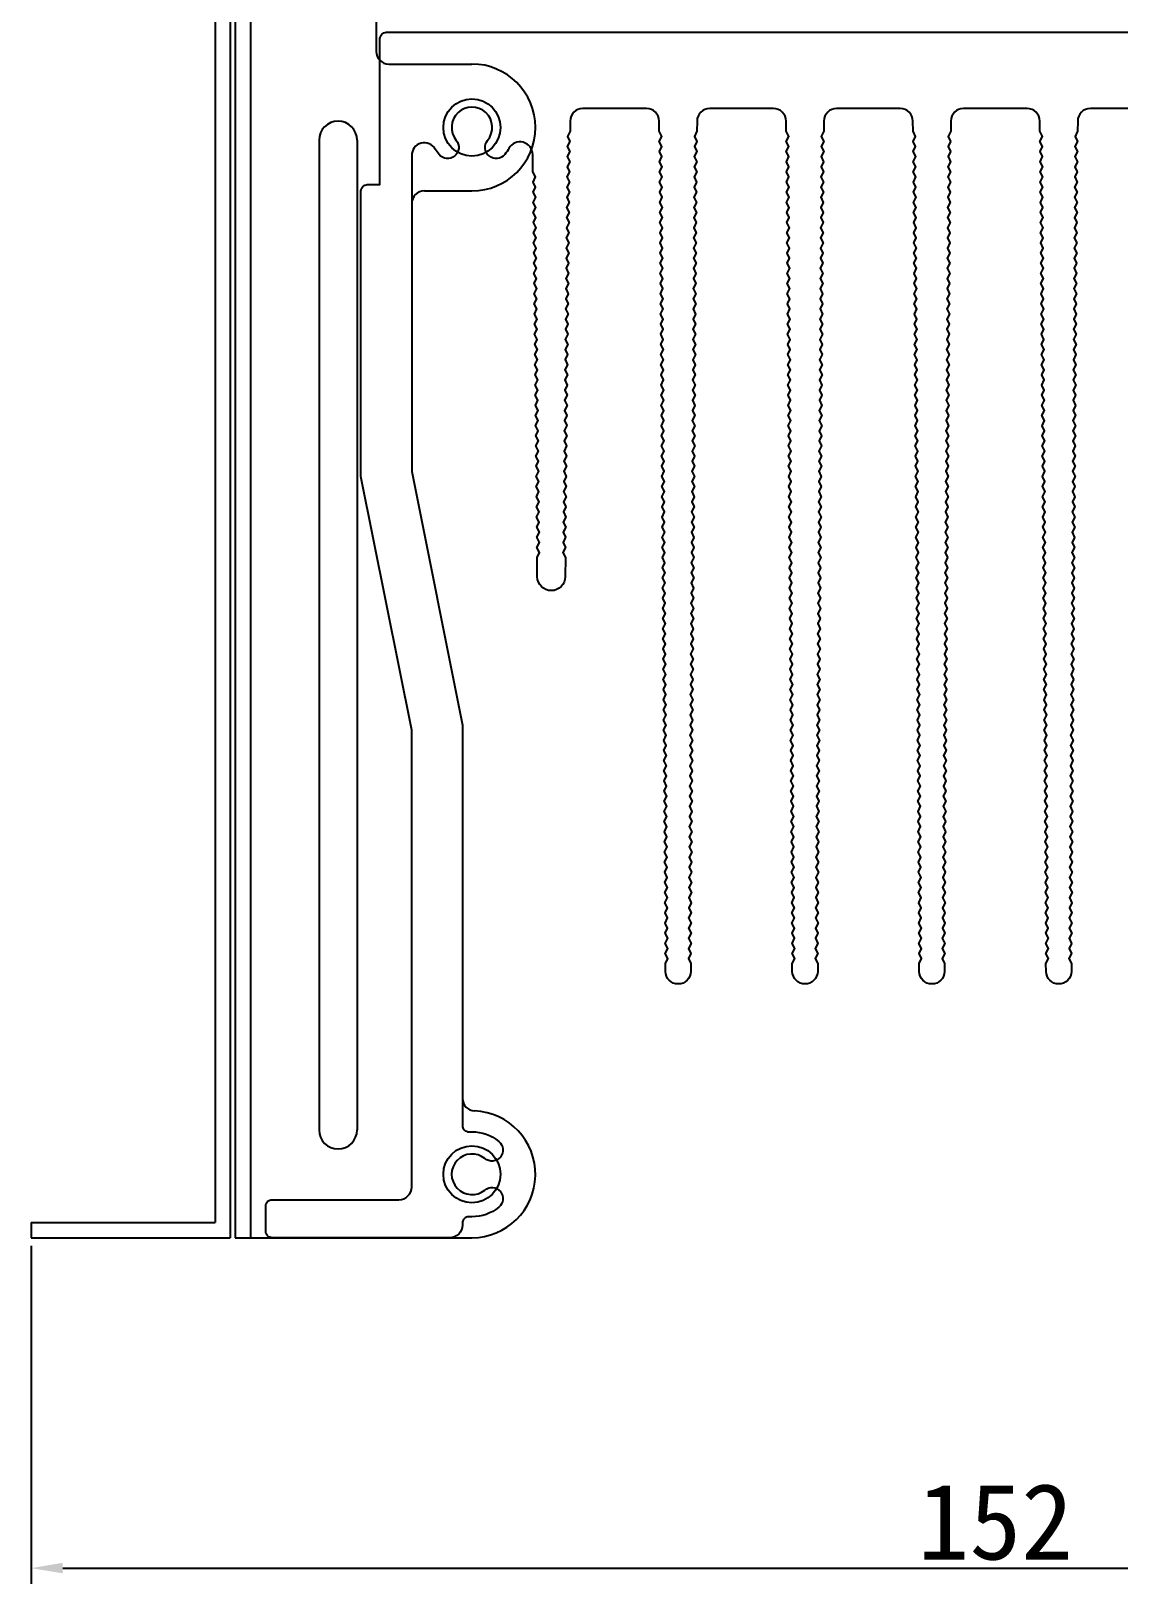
# Model space of a CAD drawing. Header units: millimetres. Extents: x 553 to 2032, y 676 to 1713.
# Drawn here: x 715.6 to 801.3, y 969.1 to 1091.5 of the extents above; entities that cross this region are included whole.
import ezdxf

# ---------------------------------------------------------------- set-up
doc = ezdxf.new("R2010")
doc.units = ezdxf.units.MM
doc.layers.add('Case', color=7, linetype='Continuous')
doc.layers.add('방열판', color=7, linetype='Continuous')
doc.dimstyles.new('ISO-25', dxfattribs={"dimtxt": 6, "dimasz": 2.5, "dimexe": 1.25, "dimexo": 0.625, "dimtad": 1, "dimdsep": 46, "dimtxsty": 'Standard', "dimcen": 2.5, "dimclrd": 6, "dimclre": 6, "dimclrt": 1, "dimadec": 0, "dimazin": 0, "dimtfac": 1, "dimtmove": 0, "dimatfit": 3, "dimfxl": 1, "dimarcsym": 0})

# ---------------------------------------------------------------- blocks, each defined once
blk = doc.blocks.new('*D12')
at = {"color": 6, "lineweight": -2, "transparency": 16777216}
for p, q in [((715.56, 995.8), (715.56, 969.14)), ((867.56, 995.8), (867.56, 969.14)), ((718.06, 970.39), (865.06, 970.39))]:
    blk.add_line(p, q, dxfattribs=at)
at = {"color": 6, "transparency": 16777216}
for points in [[(718.06, 970.81), (718.06, 969.98), (715.56, 970.39)], [(865.06, 970.81), (865.06, 969.98), (867.56, 970.39)]]:
    blk.add_solid(points, dxfattribs=at)
at = {"layer": 'Defpoints', "color": 0, "transparency": 16777216}
for p in [(715.56, 996.43), (867.56, 996.43), (867.56, 970.39)]:
    blk.add_point(p, dxfattribs=at)
at = {"color": 1, "transparency": 16777216, "insert": (791.56, 974.02), "char_height": 6, "attachment_point": 5}
blk.add_mtext('152', dxfattribs=at)

msp = doc.modelspace()

# ---------------------------------------------------------------- linework, layer by layer
at = {"layer": 'Case', "color": 0}
for p, q in [((730.057, 1208.427), (730.057, 997.627)), ((731.257, 1187.227), (731.257, 996.427)), ((731.657, 1186.827), (731.657, 996.427)), ((732.857, 1186.827), (732.857, 996.427)), ((742.757, 1135.427), (742.757, 1089.927)), ((743.757, 1088.927), (750.307, 1088.927)), ((739.757, 1084.427), (739.757, 1084.427)), ((738.257, 1082.927), (738.257, 1004.927)), ((741.257, 1082.927), (741.257, 1004.927)), ((746.557, 1078.927), (750.307, 1078.927)), ((745.557, 1077.927), (745.557, 1056.823)), ((745.557, 1056.823), (749.557, 1036.823)), ((749.557, 1036.823), (749.557, 1007.421)), ((739.757, 1003.427), (739.757, 1003.427)), ((715.557, 997.627), (730.057, 997.627)), ((715.557, 997.627), (715.557, 996.427)), ((715.557, 996.427), (731.257, 996.427)), ((731.657, 996.427), (750.307, 996.427))]:
    msp.add_line(p, q, dxfattribs=at)
for centre in [(750.307, 1083.927), (750.307, 1001.427)]:
    msp.add_circle(centre, 2.25, dxfattribs=at)
for centre, radius, start, end in [((743.757, 1089.927), 1, 180, 270), ((750.307, 1083.927), 5, 270, 90), ((739.757, 1082.927), 1.5, 90, 180), ((739.757, 1082.927), 1.5, 0, 90), ((746.557, 1077.927), 1, 90, 180), ((750.557, 1007.421), 1, 180, 267.61198), ((750.307, 1001.427), 5, 270, 87.61198), ((739.757, 1004.927), 1.5, 180, 270), ((739.757, 1004.927), 1.5, 270, 0)]:
    msp.add_arc(centre, radius, start, end, dxfattribs=at)
at = {"layer": '방열판', "color": 0}
msp.add_lwpolyline([(804.064, 1085.427), (799.049, 1085.427, 0.4120617), (798.049, 1084.434), (798.043, 1083.627), (797.84, 1083.228), (798.037, 1082.827), (797.835, 1082.428), (798.032, 1082.027), (797.829, 1081.628), (798.026, 1081.227), (797.823, 1080.828), (798.02, 1080.427), (797.817, 1080.028), (798.014, 1079.627), (797.811, 1079.228), (798.008, 1078.827), (797.805, 1078.428), (798.002, 1078.027), (797.799, 1077.628), (797.996, 1077.227), (797.793, 1076.828), (797.99, 1076.427), (797.787, 1076.028), (797.985, 1075.627), (797.782, 1075.228), (797.979, 1074.827), (797.776, 1074.428), (797.973, 1074.027), (797.77, 1073.628), (797.967, 1073.227), (797.764, 1072.828), (797.961, 1072.427), (797.758, 1072.028), (797.955, 1071.627), (797.752, 1071.228), (797.949, 1070.827), (797.746, 1070.428), (797.943, 1070.027), (797.74, 1069.628), (797.937, 1069.227), (797.735, 1068.828), (797.932, 1068.427), (797.729, 1068.028), (797.926, 1067.627), (797.723, 1067.228), (797.92, 1066.827), (797.717, 1066.428), (797.914, 1066.027), (797.711, 1065.628), (797.908, 1065.227), (797.705, 1064.828), (797.902, 1064.427), (797.699, 1064.029), (797.896, 1063.627), (797.693, 1063.229), (797.89, 1062.827), (797.687, 1062.429), (797.885, 1062.027), (797.682, 1061.629), (797.879, 1061.227), (797.676, 1060.829), (797.873, 1060.427), (797.67, 1060.029), (797.867, 1059.627), (797.664, 1059.229), (797.861, 1058.827), (797.658, 1058.429), (797.855, 1058.027), (797.652, 1057.629), (797.849, 1057.227), (797.646, 1056.829), (797.843, 1056.427), (797.64, 1056.029), (797.837, 1055.627), (797.635, 1055.229), (797.832, 1054.827), (797.629, 1054.429), (797.826, 1054.027), (797.623, 1053.629), (797.82, 1053.227), (797.617, 1052.829), (797.814, 1052.427), (797.611, 1052.029), (797.808, 1051.627), (797.605, 1051.229), (797.802, 1050.827), (797.599, 1050.429), (797.796, 1050.027), (797.593, 1049.629), (797.79, 1049.227), (797.588, 1048.829), (797.785, 1048.427), (797.582, 1048.029), (797.779, 1047.627), (797.576, 1047.229), (797.773, 1046.828), (797.57, 1046.429), (797.767, 1046.028), (797.564, 1045.629), (797.761, 1045.228), (797.558, 1044.829), (797.755, 1044.428), (797.552, 1044.029), (797.749, 1043.628), (797.546, 1043.229), (797.743, 1042.828), (797.54, 1042.429), (797.738, 1042.028), (797.535, 1041.629), (797.732, 1041.228), (797.529, 1040.829), (797.726, 1040.428), (797.523, 1040.029), (797.72, 1039.628), (797.517, 1039.229), (797.714, 1038.828), (797.511, 1038.429), (797.708, 1038.028), (797.505, 1037.629), (797.702, 1037.228), (797.499, 1036.829), (797.696, 1036.428), (797.493, 1036.029), (797.69, 1035.628), (797.488, 1035.229), (797.685, 1034.828), (797.482, 1034.429), (797.679, 1034.028), (797.476, 1033.629), (797.673, 1033.228), (797.47, 1032.829), (797.667, 1032.428), (797.464, 1032.029), (797.661, 1031.628), (797.458, 1031.229), (797.655, 1030.828), (797.452, 1030.429), (797.649, 1030.028), (797.446, 1029.629), (797.643, 1029.228), (797.44, 1028.829), (797.638, 1028.428), (797.435, 1028.029), (797.632, 1027.628), (797.429, 1027.23), (797.626, 1026.828), (797.423, 1026.43), (797.62, 1026.028), (797.417, 1025.63), (797.614, 1025.228), (797.411, 1024.83), (797.608, 1024.428), (797.405, 1024.03), (797.602, 1023.628), (797.399, 1023.23), (797.596, 1022.828), (797.393, 1022.43), (797.59, 1022.028), (797.388, 1021.63), (797.585, 1021.228), (797.382, 1020.83), (797.579, 1020.428), (797.376, 1020.03), (797.573, 1019.628), (797.37, 1019.23), (797.567, 1018.828), (797.364, 1018.43), (797.561, 1018.028), (797.557, 1017.419, -0.9926745), (795.557, 1017.419), (795.552, 1018.028), (795.749, 1018.43), (795.546, 1018.828), (795.743, 1019.23), (795.54, 1019.628), (795.737, 1020.03), (795.534, 1020.428), (795.732, 1020.83), (795.529, 1021.228), (795.726, 1021.63), (795.523, 1022.028), (795.72, 1022.43), (795.517, 1022.828), (795.714, 1023.23), (795.511, 1023.628), (795.708, 1024.03), (795.505, 1024.428), (795.702, 1024.83), (795.499, 1025.228), (795.696, 1025.63), (795.493, 1026.028), (795.69, 1026.43), (795.487, 1026.828), (795.684, 1027.23), (795.482, 1027.628), (795.679, 1028.029), (795.476, 1028.428), (795.673, 1028.829), (795.47, 1029.228), (795.667, 1029.629), (795.464, 1030.028), (795.661, 1030.429), (795.458, 1030.828), (795.655, 1031.229), (795.452, 1031.628), (795.649, 1032.029), (795.446, 1032.428), (795.643, 1032.829), (795.44, 1033.228), (795.637, 1033.629), (795.435, 1034.028), (795.632, 1034.429), (795.429, 1034.828), (795.626, 1035.229), (795.423, 1035.628), (795.62, 1036.029), (795.417, 1036.428), (795.614, 1036.829), (795.411, 1037.228), (795.608, 1037.629), (795.405, 1038.028), (795.602, 1038.429), (795.399, 1038.828), (795.596, 1039.229), (795.393, 1039.628), (795.59, 1040.029), (795.387, 1040.428), (795.585, 1040.829), (795.382, 1041.228), (795.579, 1041.629), (795.376, 1042.028), (795.573, 1042.429), (795.37, 1042.828), (795.567, 1043.229), (795.364, 1043.628), (795.561, 1044.029), (795.358, 1044.428), (795.555, 1044.829), (795.352, 1045.228), (795.549, 1045.629), (795.346, 1046.028), (795.543, 1046.429), (795.34, 1046.828), (795.537, 1047.229), (795.335, 1047.627), (795.532, 1048.029), (795.329, 1048.427), (795.526, 1048.829), (795.323, 1049.227), (795.52, 1049.629), (795.317, 1050.027), (795.514, 1050.429), (795.311, 1050.827), (795.508, 1051.229), (795.305, 1051.627), (795.502, 1052.029), (795.299, 1052.427), (795.496, 1052.829), (795.293, 1053.227), (795.49, 1053.629), (795.287, 1054.027), (795.485, 1054.429), (795.282, 1054.827), (795.479, 1055.229), (795.276, 1055.627), (795.473, 1056.029), (795.27, 1056.427), (795.467, 1056.829), (795.264, 1057.227), (795.461, 1057.629), (795.258, 1058.027), (795.455, 1058.429), (795.252, 1058.827), (795.449, 1059.229), (795.246, 1059.627), (795.443, 1060.029), (795.24, 1060.427), (795.437, 1060.829), (795.235, 1061.227), (795.432, 1061.629), (795.229, 1062.027), (795.426, 1062.429), (795.223, 1062.827), (795.42, 1063.229), (795.217, 1063.627), (795.414, 1064.029), (795.211, 1064.427), (795.408, 1064.828), (795.205, 1065.227), (795.402, 1065.628), (795.199, 1066.027), (795.396, 1066.428), (795.193, 1066.827), (795.39, 1067.228), (795.187, 1067.627), (795.385, 1068.028), (795.182, 1068.427), (795.379, 1068.828), (795.176, 1069.227), (795.373, 1069.628), (795.17, 1070.027), (795.367, 1070.428), (795.164, 1070.827), (795.361, 1071.228), (795.158, 1071.627), (795.355, 1072.028), (795.152, 1072.427), (795.349, 1072.828), (795.146, 1073.227), (795.343, 1073.628), (795.14, 1074.027), (795.337, 1074.428), (795.135, 1074.827), (795.332, 1075.228), (795.129, 1075.627), (795.326, 1076.028), (795.123, 1076.427), (795.32, 1076.828), (795.117, 1077.227), (795.314, 1077.628), (795.111, 1078.027), (795.308, 1078.428), (795.105, 1078.827), (795.302, 1079.228), (795.099, 1079.627), (795.296, 1080.028), (795.093, 1080.427), (795.29, 1080.828), (795.087, 1081.227), (795.285, 1081.628), (795.082, 1082.027), (795.279, 1082.428), (795.076, 1082.827), (795.273, 1083.228), (795.07, 1083.627), (795.064, 1084.434, 0.4120617), (794.064, 1085.427), (791.557, 1085.427), (789.049, 1085.427, 0.4120617), (788.049, 1084.434), (788.043, 1083.627), (787.84, 1083.228), (788.037, 1082.827), (787.835, 1082.428), (788.032, 1082.027), (787.829, 1081.628), (788.026, 1081.227), (787.823, 1080.828), (788.02, 1080.427), (787.817, 1080.028), (788.014, 1079.627), (787.811, 1079.228), (788.008, 1078.827), (787.805, 1078.428), (788.002, 1078.027), (787.799, 1077.628), (787.996, 1077.227), (787.793, 1076.828), (787.99, 1076.427), (787.787, 1076.028), (787.985, 1075.627), (787.782, 1075.228), (787.979, 1074.827), (787.776, 1074.428), (787.973, 1074.027), (787.77, 1073.628), (787.967, 1073.227), (787.764, 1072.828), (787.961, 1072.427), (787.758, 1072.028), (787.955, 1071.627), (787.752, 1071.228), (787.949, 1070.827), (787.746, 1070.428), (787.943, 1070.027), (787.74, 1069.628), (787.937, 1069.227), (787.735, 1068.828), (787.932, 1068.427), (787.729, 1068.028), (787.926, 1067.627), (787.723, 1067.228), (787.92, 1066.827), (787.717, 1066.428), (787.914, 1066.027), (787.711, 1065.628), (787.908, 1065.227), (787.705, 1064.828), (787.902, 1064.427), (787.699, 1064.029), (787.896, 1063.627), (787.693, 1063.229), (787.89, 1062.827), (787.687, 1062.429), (787.885, 1062.027), (787.682, 1061.629), (787.879, 1061.227), (787.676, 1060.829), (787.873, 1060.427), (787.67, 1060.029), (787.867, 1059.627), (787.664, 1059.229), (787.861, 1058.827), (787.658, 1058.429), (787.855, 1058.027), (787.652, 1057.629), (787.849, 1057.227), (787.646, 1056.829), (787.843, 1056.427), (787.64, 1056.029), (787.837, 1055.627), (787.635, 1055.229), (787.832, 1054.827), (787.629, 1054.429), (787.826, 1054.027), (787.623, 1053.629), (787.82, 1053.227), (787.617, 1052.829), (787.814, 1052.427), (787.611, 1052.029), (787.808, 1051.627), (787.605, 1051.229), (787.802, 1050.827), (787.599, 1050.429), (787.796, 1050.027), (787.593, 1049.629), (787.79, 1049.227), (787.588, 1048.829), (787.785, 1048.427), (787.582, 1048.029), (787.779, 1047.627), (787.576, 1047.229), (787.773, 1046.828), (787.57, 1046.429), (787.767, 1046.028), (787.564, 1045.629), (787.761, 1045.228), (787.558, 1044.829), (787.755, 1044.428), (787.552, 1044.029), (787.749, 1043.628), (787.546, 1043.229), (787.743, 1042.828), (787.54, 1042.429), (787.738, 1042.028), (787.535, 1041.629), (787.732, 1041.228), (787.529, 1040.829), (787.726, 1040.428), (787.523, 1040.029), (787.72, 1039.628), (787.517, 1039.229), (787.714, 1038.828), (787.511, 1038.429), (787.708, 1038.028), (787.505, 1037.629), (787.702, 1037.228), (787.499, 1036.829), (787.696, 1036.428), (787.493, 1036.029), (787.69, 1035.628), (787.488, 1035.229), (787.685, 1034.828), (787.482, 1034.429), (787.679, 1034.028), (787.476, 1033.629), (787.673, 1033.228), (787.47, 1032.829), (787.667, 1032.428), (787.464, 1032.029), (787.661, 1031.628), (787.458, 1031.229), (787.655, 1030.828), (787.452, 1030.429), (787.649, 1030.028), (787.446, 1029.629), (787.643, 1029.228), (787.44, 1028.829), (787.638, 1028.428), (787.435, 1028.029), (787.632, 1027.628), (787.429, 1027.23), (787.626, 1026.828), (787.423, 1026.43), (787.62, 1026.028), (787.417, 1025.63), (787.614, 1025.228), (787.411, 1024.83), (787.608, 1024.428), (787.405, 1024.03), (787.602, 1023.628), (787.399, 1023.23), (787.596, 1022.828), (787.393, 1022.43), (787.59, 1022.028), (787.388, 1021.63), (787.585, 1021.228), (787.382, 1020.83), (787.579, 1020.428), (787.376, 1020.03), (787.573, 1019.628), (787.37, 1019.23), (787.567, 1018.828), (787.364, 1018.43), (787.561, 1018.028), (787.557, 1017.419, -0.9926745), (785.557, 1017.419), (785.552, 1018.028), (785.749, 1018.43), (785.546, 1018.828), (785.743, 1019.23), (785.54, 1019.628), (785.737, 1020.03), (785.534, 1020.428), (785.732, 1020.83), (785.529, 1021.228), (785.726, 1021.63), (785.523, 1022.028), (785.72, 1022.43), (785.517, 1022.828), (785.714, 1023.23), (785.511, 1023.628), (785.708, 1024.03), (785.505, 1024.428), (785.702, 1024.83), (785.499, 1025.228), (785.696, 1025.63), (785.493, 1026.028), (785.69, 1026.43), (785.487, 1026.828), (785.684, 1027.23), (785.482, 1027.628), (785.679, 1028.029), (785.476, 1028.428), (785.673, 1028.829), (785.47, 1029.228), (785.667, 1029.629), (785.464, 1030.028), (785.661, 1030.429), (785.458, 1030.828), (785.655, 1031.229), (785.452, 1031.628), (785.649, 1032.029), (785.446, 1032.428), (785.643, 1032.829), (785.44, 1033.228), (785.637, 1033.629), (785.435, 1034.028), (785.632, 1034.429), (785.429, 1034.828), (785.626, 1035.229), (785.423, 1035.628), (785.62, 1036.029), (785.417, 1036.428), (785.614, 1036.829), (785.411, 1037.228), (785.608, 1037.629), (785.405, 1038.028), (785.602, 1038.429), (785.399, 1038.828), (785.596, 1039.229), (785.393, 1039.628), (785.59, 1040.029), (785.387, 1040.428), (785.585, 1040.829), (785.382, 1041.228), (785.579, 1041.629), (785.376, 1042.028), (785.573, 1042.429), (785.37, 1042.828), (785.567, 1043.229), (785.364, 1043.628), (785.561, 1044.029), (785.358, 1044.428), (785.555, 1044.829), (785.352, 1045.228), (785.549, 1045.629), (785.346, 1046.028), (785.543, 1046.429), (785.34, 1046.828), (785.537, 1047.229), (785.335, 1047.627), (785.532, 1048.029), (785.329, 1048.427), (785.526, 1048.829), (785.323, 1049.227), (785.52, 1049.629), (785.317, 1050.027), (785.514, 1050.429), (785.311, 1050.827), (785.508, 1051.229), (785.305, 1051.627), (785.502, 1052.029), (785.299, 1052.427), (785.496, 1052.829), (785.293, 1053.227), (785.49, 1053.629), (785.287, 1054.027), (785.485, 1054.429), (785.282, 1054.827), (785.479, 1055.229), (785.276, 1055.627), (785.473, 1056.029), (785.27, 1056.427), (785.467, 1056.829), (785.264, 1057.227), (785.461, 1057.629), (785.258, 1058.027), (785.455, 1058.429), (785.252, 1058.827), (785.449, 1059.229), (785.246, 1059.627), (785.443, 1060.029), (785.24, 1060.427), (785.437, 1060.829), (785.235, 1061.227), (785.432, 1061.629), (785.229, 1062.027), (785.426, 1062.429), (785.223, 1062.827), (785.42, 1063.229), (785.217, 1063.627), (785.414, 1064.029), (785.211, 1064.427), (785.408, 1064.828), (785.205, 1065.227), (785.402, 1065.628), (785.199, 1066.027), (785.396, 1066.428), (785.193, 1066.827), (785.39, 1067.228), (785.187, 1067.627), (785.385, 1068.028), (785.182, 1068.427), (785.379, 1068.828), (785.176, 1069.227), (785.373, 1069.628), (785.17, 1070.027), (785.367, 1070.428), (785.164, 1070.827), (785.361, 1071.228), (785.158, 1071.627), (785.355, 1072.028), (785.152, 1072.427), (785.349, 1072.828), (785.146, 1073.227), (785.343, 1073.628), (785.14, 1074.027), (785.337, 1074.428), (785.135, 1074.827), (785.332, 1075.228), (785.129, 1075.627), (785.326, 1076.028), (785.123, 1076.427), (785.32, 1076.828), (785.117, 1077.227), (785.314, 1077.628), (785.111, 1078.027), (785.308, 1078.428), (785.105, 1078.827), (785.302, 1079.228), (785.099, 1079.627), (785.296, 1080.028), (785.093, 1080.427), (785.29, 1080.828), (785.087, 1081.227), (785.285, 1081.628), (785.082, 1082.027), (785.279, 1082.428), (785.076, 1082.827), (785.273, 1083.228), (785.07, 1083.627), (785.064, 1084.434, 0.4120617), (784.064, 1085.427), (779.049, 1085.427, 0.4120617), (778.049, 1084.434), (778.043, 1083.627), (777.84, 1083.228), (778.037, 1082.827), (777.835, 1082.428), (778.032, 1082.027), (777.829, 1081.628), (778.026, 1081.227), (777.823, 1080.828), (778.02, 1080.427), (777.817, 1080.028), (778.014, 1079.627), (777.811, 1079.228), (778.008, 1078.827), (777.805, 1078.428), (778.002, 1078.027), (777.799, 1077.628), (777.996, 1077.227), (777.793, 1076.828), (777.99, 1076.427), (777.787, 1076.028), (777.985, 1075.627), (777.782, 1075.228), (777.979, 1074.827), (777.776, 1074.428), (777.973, 1074.027), (777.77, 1073.628), (777.967, 1073.227), (777.764, 1072.828), (777.961, 1072.427), (777.758, 1072.028), (777.955, 1071.627), (777.752, 1071.228), (777.949, 1070.827), (777.746, 1070.428), (777.943, 1070.027), (777.74, 1069.628), (777.937, 1069.227), (777.735, 1068.828), (777.932, 1068.427), (777.729, 1068.028), (777.926, 1067.627), (777.723, 1067.228), (777.92, 1066.827), (777.717, 1066.428), (777.914, 1066.027), (777.711, 1065.628), (777.908, 1065.227), (777.705, 1064.828), (777.902, 1064.427), (777.699, 1064.029), (777.896, 1063.627), (777.693, 1063.229), (777.89, 1062.827), (777.687, 1062.429), (777.885, 1062.027), (777.682, 1061.629), (777.879, 1061.227), (777.676, 1060.829), (777.873, 1060.427), (777.67, 1060.029), (777.867, 1059.627), (777.664, 1059.229), (777.861, 1058.827), (777.658, 1058.429), (777.855, 1058.027), (777.652, 1057.629), (777.849, 1057.227), (777.646, 1056.829), (777.843, 1056.427), (777.64, 1056.029), (777.837, 1055.627), (777.635, 1055.229), (777.832, 1054.827), (777.629, 1054.429), (777.826, 1054.027), (777.623, 1053.629), (777.82, 1053.227), (777.617, 1052.829), (777.814, 1052.427), (777.611, 1052.029), (777.808, 1051.627), (777.605, 1051.229), (777.802, 1050.827), (777.599, 1050.429), (777.796, 1050.027), (777.593, 1049.629), (777.79, 1049.227), (777.588, 1048.829), (777.785, 1048.427), (777.582, 1048.029), (777.779, 1047.627), (777.576, 1047.229), (777.773, 1046.828), (777.57, 1046.429), (777.767, 1046.028), (777.564, 1045.629), (777.761, 1045.228), (777.558, 1044.829), (777.755, 1044.428), (777.552, 1044.029), (777.749, 1043.628), (777.546, 1043.229), (777.743, 1042.828), (777.54, 1042.429), (777.738, 1042.028), (777.535, 1041.629), (777.732, 1041.228), (777.529, 1040.829), (777.726, 1040.428), (777.523, 1040.029), (777.72, 1039.628), (777.517, 1039.229), (777.714, 1038.828), (777.511, 1038.429), (777.708, 1038.028), (777.505, 1037.629), (777.702, 1037.228), (777.499, 1036.829), (777.696, 1036.428), (777.493, 1036.029), (777.69, 1035.628), (777.488, 1035.229), (777.685, 1034.828), (777.482, 1034.429), (777.679, 1034.028), (777.476, 1033.629), (777.673, 1033.228), (777.47, 1032.829), (777.667, 1032.428), (777.464, 1032.029), (777.661, 1031.628), (777.458, 1031.229), (777.655, 1030.828), (777.452, 1030.429), (777.649, 1030.028), (777.446, 1029.629), (777.643, 1029.228), (777.44, 1028.829), (777.638, 1028.428), (777.435, 1028.029), (777.632, 1027.628), (777.429, 1027.23), (777.626, 1026.828), (777.423, 1026.43), (777.62, 1026.028), (777.417, 1025.63), (777.614, 1025.228), (777.411, 1024.83), (777.608, 1024.428), (777.405, 1024.03), (777.602, 1023.628), (777.399, 1023.23), (777.596, 1022.828), (777.393, 1022.43), (777.59, 1022.028), (777.388, 1021.63), (777.585, 1021.228), (777.382, 1020.83), (777.579, 1020.428), (777.376, 1020.03), (777.573, 1019.628), (777.37, 1019.23), (777.567, 1018.828), (777.364, 1018.43), (777.561, 1018.028), (777.557, 1017.419, -0.9926745), (775.557, 1017.419), (775.552, 1018.028), (775.749, 1018.43), (775.546, 1018.828), (775.743, 1019.23), (775.54, 1019.628), (775.737, 1020.03), (775.534, 1020.428), (775.732, 1020.83), (775.529, 1021.228), (775.726, 1021.63), (775.523, 1022.028), (775.72, 1022.43), (775.517, 1022.828), (775.714, 1023.23), (775.511, 1023.628), (775.708, 1024.03), (775.505, 1024.428), (775.702, 1024.83), (775.499, 1025.228), (775.696, 1025.63), (775.493, 1026.028), (775.69, 1026.43), (775.487, 1026.828), (775.684, 1027.23), (775.482, 1027.628), (775.679, 1028.029), (775.476, 1028.428), (775.673, 1028.829), (775.47, 1029.228), (775.667, 1029.629), (775.464, 1030.028), (775.661, 1030.429), (775.458, 1030.828), (775.655, 1031.229), (775.452, 1031.628), (775.649, 1032.029), (775.446, 1032.428), (775.643, 1032.829), (775.44, 1033.228), (775.637, 1033.629), (775.435, 1034.028), (775.632, 1034.429), (775.429, 1034.828), (775.626, 1035.229), (775.423, 1035.628), (775.62, 1036.029), (775.417, 1036.428), (775.614, 1036.829), (775.411, 1037.228), (775.608, 1037.629), (775.405, 1038.028), (775.602, 1038.429), (775.399, 1038.828), (775.596, 1039.229), (775.393, 1039.628), (775.59, 1040.029), (775.387, 1040.428), (775.585, 1040.829), (775.382, 1041.228), (775.579, 1041.629), (775.376, 1042.028), (775.573, 1042.429), (775.37, 1042.828), (775.567, 1043.229), (775.364, 1043.628), (775.561, 1044.029), (775.358, 1044.428), (775.555, 1044.829), (775.352, 1045.228), (775.549, 1045.629), (775.346, 1046.028), (775.543, 1046.429), (775.34, 1046.828), (775.537, 1047.229), (775.335, 1047.627), (775.532, 1048.029), (775.329, 1048.427), (775.526, 1048.829), (775.323, 1049.227), (775.52, 1049.629), (775.317, 1050.027), (775.514, 1050.429), (775.311, 1050.827), (775.508, 1051.229), (775.305, 1051.627), (775.502, 1052.029), (775.299, 1052.427), (775.496, 1052.829), (775.293, 1053.227), (775.49, 1053.629), (775.287, 1054.027), (775.485, 1054.429), (775.282, 1054.827), (775.479, 1055.229), (775.276, 1055.627), (775.473, 1056.029), (775.27, 1056.427), (775.467, 1056.829), (775.264, 1057.227), (775.461, 1057.629), (775.258, 1058.027), (775.455, 1058.429), (775.252, 1058.827), (775.449, 1059.229), (775.246, 1059.627), (775.443, 1060.029), (775.24, 1060.427), (775.437, 1060.829), (775.235, 1061.227), (775.432, 1061.629), (775.229, 1062.027), (775.426, 1062.429), (775.223, 1062.827), (775.42, 1063.229), (775.217, 1063.627), (775.414, 1064.029), (775.211, 1064.427), (775.408, 1064.828), (775.205, 1065.227), (775.402, 1065.628), (775.199, 1066.027), (775.396, 1066.428), (775.193, 1066.827), (775.39, 1067.228), (775.187, 1067.627), (775.385, 1068.028), (775.182, 1068.427), (775.379, 1068.828), (775.176, 1069.227), (775.373, 1069.628), (775.17, 1070.027), (775.367, 1070.428), (775.164, 1070.827), (775.361, 1071.228), (775.158, 1071.627), (775.355, 1072.028), (775.152, 1072.427), (775.349, 1072.828), (775.146, 1073.227), (775.343, 1073.628), (775.14, 1074.027), (775.337, 1074.428), (775.135, 1074.827), (775.332, 1075.228), (775.129, 1075.627), (775.326, 1076.028), (775.123, 1076.427), (775.32, 1076.828), (775.117, 1077.227), (775.314, 1077.628), (775.111, 1078.027), (775.308, 1078.428), (775.105, 1078.827), (775.302, 1079.228), (775.099, 1079.627), (775.296, 1080.028), (775.093, 1080.427), (775.29, 1080.828), (775.087, 1081.227), (775.285, 1081.628), (775.082, 1082.027), (775.279, 1082.428), (775.076, 1082.827), (775.273, 1083.228), (775.07, 1083.627), (775.064, 1084.434, 0.4120617), (774.064, 1085.427), (769.049, 1085.427, 0.4120617), (768.049, 1084.434), (768.043, 1083.627), (767.84, 1083.228), (768.037, 1082.827), (767.835, 1082.428), (768.032, 1082.027), (767.829, 1081.628), (768.026, 1081.227), (767.823, 1080.828), (768.02, 1080.427), (767.817, 1080.028), (768.014, 1079.627), (767.811, 1079.228), (768.008, 1078.827), (767.805, 1078.428), (768.002, 1078.027), (767.799, 1077.628), (767.996, 1077.227), (767.793, 1076.828), (767.99, 1076.427), (767.787, 1076.028), (767.985, 1075.627), (767.782, 1075.228), (767.979, 1074.827), (767.776, 1074.428), (767.973, 1074.027), (767.77, 1073.628), (767.967, 1073.227), (767.764, 1072.828), (767.961, 1072.427), (767.758, 1072.028), (767.955, 1071.627), (767.752, 1071.228), (767.949, 1070.827), (767.746, 1070.428), (767.943, 1070.027), (767.74, 1069.628), (767.937, 1069.227), (767.735, 1068.828), (767.932, 1068.427), (767.729, 1068.028), (767.926, 1067.627), (767.723, 1067.228), (767.92, 1066.827), (767.717, 1066.428), (767.914, 1066.027), (767.711, 1065.628), (767.908, 1065.227), (767.705, 1064.828), (767.902, 1064.427), (767.699, 1064.029), (767.896, 1063.627), (767.693, 1063.229), (767.89, 1062.827), (767.687, 1062.429), (767.885, 1062.027), (767.682, 1061.629), (767.879, 1061.227), (767.676, 1060.829), (767.873, 1060.427), (767.67, 1060.029), (767.867, 1059.627), (767.664, 1059.229), (767.861, 1058.827), (767.658, 1058.429), (767.855, 1058.027), (767.652, 1057.629), (767.849, 1057.227), (767.646, 1056.829), (767.843, 1056.427), (767.64, 1056.029), (767.837, 1055.627), (767.635, 1055.229), (767.832, 1054.827), (767.629, 1054.429), (767.826, 1054.027), (767.623, 1053.629), (767.82, 1053.227), (767.617, 1052.829), (767.814, 1052.427), (767.611, 1052.029), (767.808, 1051.627), (767.605, 1051.229), (767.802, 1050.827), (767.599, 1050.429), (767.796, 1050.027), (767.593, 1049.629), (767.79, 1049.227), (767.588, 1048.829), (767.785, 1048.427), (767.582, 1048.029), (767.779, 1047.627), (767.576, 1047.229), (767.773, 1046.828), (767.57, 1046.429), (767.767, 1046.028), (767.564, 1045.629), (767.761, 1045.228), (767.558, 1044.829), (767.755, 1044.428), (767.552, 1044.029), (767.749, 1043.628), (767.546, 1043.229), (767.743, 1042.828), (767.54, 1042.429), (767.738, 1042.028), (767.535, 1041.629), (767.732, 1041.228), (767.529, 1040.829), (767.726, 1040.428), (767.523, 1040.029), (767.72, 1039.628), (767.517, 1039.229), (767.714, 1038.828), (767.511, 1038.429), (767.708, 1038.028), (767.505, 1037.629), (767.702, 1037.228), (767.499, 1036.829), (767.696, 1036.428), (767.493, 1036.029), (767.69, 1035.628), (767.488, 1035.229), (767.685, 1034.828), (767.482, 1034.429), (767.679, 1034.028), (767.476, 1033.629), (767.673, 1033.228), (767.47, 1032.829), (767.667, 1032.428), (767.464, 1032.029), (767.661, 1031.628), (767.458, 1031.229), (767.655, 1030.828), (767.452, 1030.429), (767.649, 1030.028), (767.446, 1029.629), (767.643, 1029.228), (767.44, 1028.829), (767.638, 1028.428), (767.435, 1028.029), (767.632, 1027.628), (767.429, 1027.23), (767.626, 1026.828), (767.423, 1026.43), (767.62, 1026.028), (767.417, 1025.63), (767.614, 1025.228), (767.411, 1024.83), (767.608, 1024.428), (767.405, 1024.03), (767.602, 1023.628), (767.399, 1023.23), (767.596, 1022.828), (767.393, 1022.43), (767.59, 1022.028), (767.388, 1021.63), (767.585, 1021.228), (767.382, 1020.83), (767.579, 1020.428), (767.376, 1020.03), (767.573, 1019.628), (767.37, 1019.23), (767.567, 1018.828), (767.364, 1018.43), (767.561, 1018.028), (767.557, 1017.419, -0.9926745), (765.557, 1017.419), (765.552, 1018.028), (765.749, 1018.43), (765.546, 1018.828), (765.743, 1019.23), (765.54, 1019.628), (765.737, 1020.03), (765.534, 1020.428), (765.732, 1020.83), (765.529, 1021.228), (765.726, 1021.63), (765.523, 1022.028), (765.72, 1022.43), (765.517, 1022.828), (765.714, 1023.23), (765.511, 1023.628), (765.708, 1024.03), (765.505, 1024.428), (765.702, 1024.83), (765.499, 1025.228), (765.696, 1025.63), (765.493, 1026.028), (765.69, 1026.43), (765.487, 1026.828), (765.684, 1027.23), (765.482, 1027.628), (765.679, 1028.029), (765.476, 1028.428), (765.673, 1028.829), (765.47, 1029.228), (765.667, 1029.629), (765.464, 1030.028), (765.661, 1030.429), (765.458, 1030.828), (765.655, 1031.229), (765.452, 1031.628), (765.649, 1032.029), (765.446, 1032.428), (765.643, 1032.829), (765.44, 1033.228), (765.637, 1033.629), (765.435, 1034.028), (765.632, 1034.429), (765.429, 1034.828), (765.626, 1035.229), (765.423, 1035.628), (765.62, 1036.029), (765.417, 1036.428), (765.614, 1036.829), (765.411, 1037.228), (765.608, 1037.629), (765.405, 1038.028), (765.602, 1038.429), (765.399, 1038.828), (765.596, 1039.229), (765.393, 1039.628), (765.59, 1040.029), (765.387, 1040.428), (765.585, 1040.829), (765.382, 1041.228), (765.579, 1041.629), (765.376, 1042.028), (765.573, 1042.429), (765.37, 1042.828), (765.567, 1043.229), (765.364, 1043.628), (765.561, 1044.029), (765.358, 1044.428), (765.555, 1044.829), (765.352, 1045.228), (765.549, 1045.629), (765.346, 1046.028), (765.543, 1046.429), (765.34, 1046.828), (765.537, 1047.229), (765.335, 1047.627), (765.532, 1048.029), (765.329, 1048.427), (765.526, 1048.829), (765.323, 1049.227), (765.52, 1049.629), (765.317, 1050.027), (765.514, 1050.429), (765.311, 1050.827), (765.508, 1051.229), (765.305, 1051.627), (765.502, 1052.029), (765.299, 1052.427), (765.496, 1052.829), (765.293, 1053.227), (765.49, 1053.629), (765.287, 1054.027), (765.485, 1054.429), (765.282, 1054.827), (765.479, 1055.229), (765.276, 1055.627), (765.473, 1056.029), (765.27, 1056.427), (765.467, 1056.829), (765.264, 1057.227), (765.461, 1057.629), (765.258, 1058.027), (765.455, 1058.429), (765.252, 1058.827), (765.449, 1059.229), (765.246, 1059.627), (765.443, 1060.029), (765.24, 1060.427), (765.437, 1060.829), (765.235, 1061.227), (765.432, 1061.629), (765.229, 1062.027), (765.426, 1062.429), (765.223, 1062.827), (765.42, 1063.229), (765.217, 1063.627), (765.414, 1064.029), (765.211, 1064.427), (765.408, 1064.828), (765.205, 1065.227), (765.402, 1065.628), (765.199, 1066.027), (765.396, 1066.428), (765.193, 1066.827), (765.39, 1067.228), (765.187, 1067.627), (765.385, 1068.028), (765.182, 1068.427), (765.379, 1068.828), (765.176, 1069.227), (765.373, 1069.628), (765.17, 1070.027), (765.367, 1070.428), (765.164, 1070.827), (765.361, 1071.228), (765.158, 1071.627), (765.355, 1072.028), (765.152, 1072.427), (765.349, 1072.828), (765.146, 1073.227), (765.343, 1073.628), (765.14, 1074.027), (765.337, 1074.428), (765.135, 1074.827), (765.332, 1075.228), (765.129, 1075.627), (765.326, 1076.028), (765.123, 1076.427), (765.32, 1076.828), (765.117, 1077.227), (765.314, 1077.628), (765.111, 1078.027), (765.308, 1078.428), (765.105, 1078.827), (765.302, 1079.228), (765.099, 1079.627), (765.296, 1080.028), (765.093, 1080.427), (765.29, 1080.828), (765.087, 1081.227), (765.285, 1081.628), (765.082, 1082.027), (765.279, 1082.428), (765.076, 1082.827), (765.273, 1083.228), (765.07, 1083.627), (765.064, 1084.434, 0.4120617), (764.064, 1085.427), (759.046, 1085.427, 0.4110428), (758.046, 1084.437), (758.037, 1083.627), (757.833, 1083.229), (758.028, 1082.827), (757.824, 1082.429), (758.02, 1082.027), (757.815, 1081.629), (758.011, 1081.227), (757.807, 1080.829), (758.002, 1080.427), (757.798, 1080.029), (757.994, 1079.627), (757.789, 1079.229), (757.985, 1078.827), (757.781, 1078.429), (757.976, 1078.027), (757.772, 1077.629), (757.968, 1077.227), (757.763, 1076.829), (757.959, 1076.427), (757.755, 1076.029), (757.95, 1075.627), (757.746, 1075.229), (757.942, 1074.827), (757.737, 1074.429), (757.933, 1074.027), (757.729, 1073.629), (757.924, 1073.227), (757.72, 1072.829), (757.916, 1072.427), (757.711, 1072.029), (757.907, 1071.627), (757.703, 1071.229), (757.898, 1070.827), (757.694, 1070.429), (757.89, 1070.027), (757.685, 1069.63), (757.881, 1069.227), (757.677, 1068.83), (757.872, 1068.427), (757.668, 1068.03), (757.864, 1067.627), (757.659, 1067.23), (757.855, 1066.827), (757.651, 1066.43), (757.846, 1066.028), (757.642, 1065.63), (757.838, 1065.228), (757.633, 1064.83), (757.829, 1064.428), (757.625, 1064.03), (757.82, 1063.628), (757.616, 1063.23), (757.812, 1062.828), (757.607, 1062.43), (757.803, 1062.028), (757.599, 1061.63), (757.794, 1061.228), (757.59, 1060.83), (757.786, 1060.428), (757.581, 1060.03), (757.777, 1059.628), (757.573, 1059.23), (757.768, 1058.828), (757.564, 1058.43), (757.76, 1058.028), (757.555, 1057.63), (757.751, 1057.228), (757.547, 1056.83), (757.742, 1056.428), (757.538, 1056.03), (757.734, 1055.628), (757.529, 1055.23), (757.725, 1054.828), (757.521, 1054.43), (757.716, 1054.028), (757.512, 1053.63), (757.708, 1053.228), (757.503, 1052.83), (757.699, 1052.428), (757.495, 1052.031), (757.69, 1051.628), (757.486, 1051.231), (757.682, 1050.828), (757.477, 1050.431), (757.673, 1050.028), (757.657, 1048.515, -0.9892204), (755.457, 1048.515), (755.44, 1050.028), (755.636, 1050.431), (755.432, 1050.828), (755.627, 1051.231), (755.423, 1051.628), (755.619, 1052.031), (755.414, 1052.428), (755.61, 1052.83), (755.406, 1053.228), (755.601, 1053.63), (755.397, 1054.028), (755.593, 1054.43), (755.388, 1054.828), (755.584, 1055.23), (755.38, 1055.628), (755.575, 1056.03), (755.371, 1056.428), (755.567, 1056.83), (755.362, 1057.228), (755.558, 1057.63), (755.354, 1058.028), (755.549, 1058.43), (755.345, 1058.828), (755.541, 1059.23), (755.336, 1059.628), (755.532, 1060.03), (755.328, 1060.428), (755.523, 1060.83), (755.319, 1061.228), (755.515, 1061.63), (755.31, 1062.028), (755.506, 1062.43), (755.302, 1062.828), (755.497, 1063.23), (755.293, 1063.628), (755.489, 1064.03), (755.284, 1064.428), (755.48, 1064.83), (755.276, 1065.228), (755.471, 1065.63), (755.267, 1066.028), (755.463, 1066.43), (755.258, 1066.827), (755.454, 1067.23), (755.25, 1067.627), (755.445, 1068.03), (755.241, 1068.427), (755.436, 1068.83), (755.232, 1069.227), (755.428, 1069.63), (755.223, 1070.027), (755.419, 1070.429), (755.215, 1070.827), (755.41, 1071.229), (755.206, 1071.627), (755.402, 1072.029), (755.197, 1072.427), (755.393, 1072.829), (755.189, 1073.227), (755.384, 1073.629), (755.18, 1074.027), (755.376, 1074.429), (755.171, 1074.827), (755.367, 1075.229), (755.163, 1075.627), (755.358, 1076.029), (755.154, 1076.427), (755.35, 1076.829), (755.145, 1077.227), (755.341, 1077.629), (755.137, 1078.027), (755.332, 1078.429), (755.128, 1078.827), (755.324, 1079.229), (755.119, 1079.627), (755.315, 1080.029), (755.111, 1080.427), (755.096, 1081.801, 0.767102), (753.225, 1082.281, -0.0431573), (752.899, 1081.805, -1), (751.545, 1082.913, 2.1105705), (749.068, 1082.913, -1), (747.714, 1081.805, -0.038617), (747.419, 1082.229, 0.7642099), (745.557, 1081.722), (745.557, 1056.823), (749.557, 1036.823), (749.557, 1005.277, 0.4142136), (750.057, 1004.777), (750.307, 1004.777, -0.1731627), (752.428, 1004.019, -1), (751.32, 1002.665, 2.1105705), (751.32, 1000.188, -1), (752.428, 998.834, -0.1731627), (750.307, 998.077), (750.057, 998.077, 0.4142136), (749.557, 997.577), (749.557, 997.427, -0.4142136), (748.557, 996.427), (734.557, 996.427, -0.4142136), (734.057, 996.927), (734.057, 998.927, -0.4142136), (734.557, 999.427), (744.557, 999.427, 0.4142136), (745.557, 1000.427), (745.557, 1036.427), (741.557, 1056.427), (741.557, 1078.927, -0.4142136), (742.057, 1079.427), (743.057, 1079.427), (743.057, 1090.927, -0.4142136), (743.557, 1091.427), (791.557, 1091.427), (839.557, 1091.427, -0.4142136)], format="xyb", dxfattribs=at)

# ---------------------------------------------------------------- dimensions: what is measured, and where the dimension line sits
at = {"color": 0}
dim = msp.add_linear_dim(base=(867.557, 970.394), p1=(715.557, 996.427), p2=(867.557, 996.427), dimstyle='ISO-25', dxfattribs=at)
dim.commit()
dim.dimension.update_dxf_attribs({"geometry": '*D12', "text_midpoint": (791.557, 974.019)})

doc.saveas('drawing.dxf')
